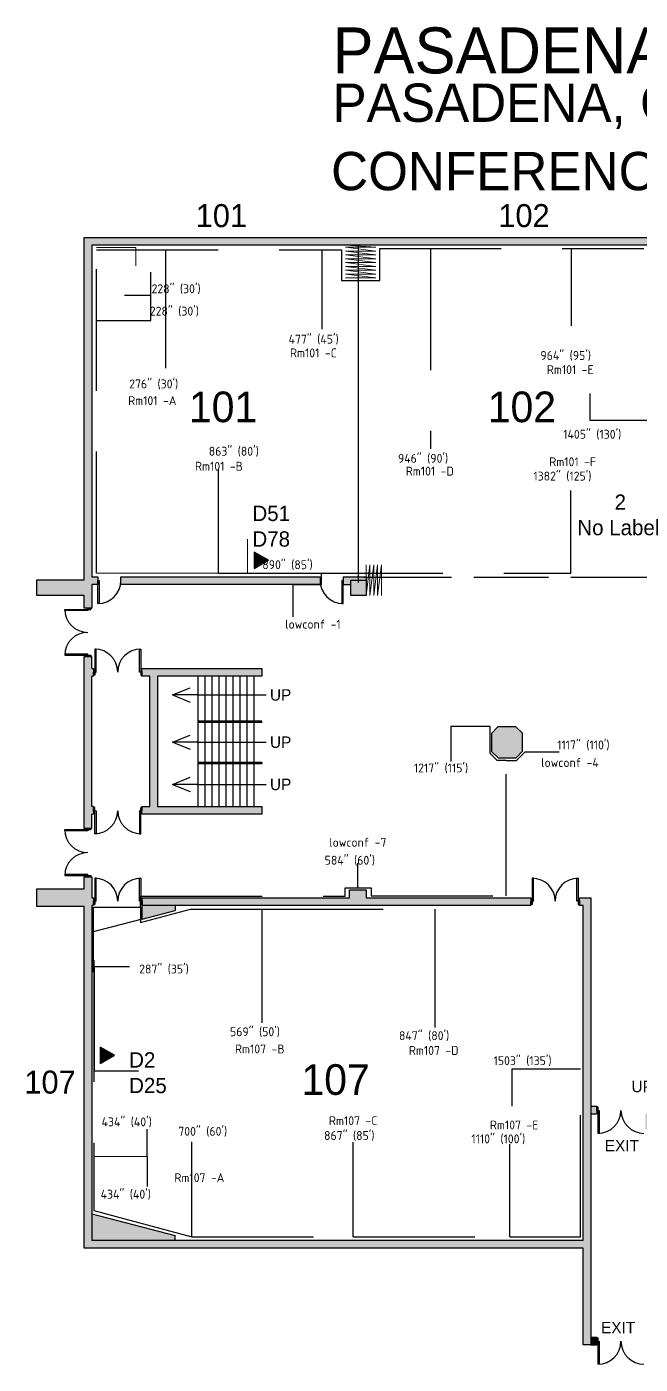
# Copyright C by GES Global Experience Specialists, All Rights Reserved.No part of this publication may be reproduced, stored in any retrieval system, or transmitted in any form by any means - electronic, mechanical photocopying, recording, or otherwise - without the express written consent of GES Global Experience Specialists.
# Model space of a CAD drawing. Header units: inches. Extents: x 3281 to 5643, y 3049 to 5144.
# Drawn here: x 3281 to 4242, y 3049 to 5144 of the extents above; entities that cross this region are included whole.
import ezdxf
from ezdxf.enums import TextEntityAlignment as Align

# ---------------------------------------------------------------- set-up
doc = ezdxf.new("R2010")
doc.units = ezdxf.units.IN
doc.header["$LTSCALE"] = 100
doc.header["$MEASUREMENT"] = 0
doc.linetypes.add('DASHED', pattern=[19.049999999999997, 12.7, -6.35])
doc.linetypes.add('DASHEDTINY', pattern=[2.8575, 1.905, -0.9525])
doc.layers.add('AP_Name', color=176, linetype='CONTINUOUS', lineweight=18, true_color=0x000080)
doc.layers.add('WIRE RUN', color=200, linetype='DASHEDTINY', lineweight=25, true_color=0xaa00ff)
for name, color, linetype, lineweight in [('bldg_airwall', 53, 'DASHED', 25), ('bldg_airwall_storage', 53, 'CONTINUOUS', 18), ('bldg_doors', 7, 'CONTINUOUS', 25), ('bldg_text', 94, 'CONTINUOUS', 25), ('bldg_title', 94, 'CONTINUOUS', 25), ('bldg_wallint', 7, 'CONTINUOUS', 25), ('bldg_wallintsol', 7, 'CONTINUOUS', 25), ('data_jack', 120, 'CONTINUOUS', 25), ('LENGTH', 4, 'CONTINUOUS', 18)]:
    doc.layers.add(name, color=color, linetype=linetype, lineweight=lineweight)
doc.layers.add('bldg_stairs', color=9, linetype='CONTINUOUS')
doc.styles.add('bldgtx18', font='bldgtx18')
doc.styles.add('bldgtx36', font='bldgtx36')
doc.styles.add('bldgtx48', font='bldgtx48')
doc.styles.add('iso3098', font='iso3098')
doc.styles.add('showtx60', font='showtx60')

msp = doc.modelspace()

# ---------------------------------------------------------------- hatches: boundary and pattern name
at = {"layer": 'bldg_wallintsol'}
for points in [[(5540.286426784962, 4801.880683758698), (5540.286426784962, 4157.271303758394), (5540.385536634612, 4138.380679758698), (5540.286426784962, 4138.380679758698), (5540.286426784962, 4126.380679758699), (5540.385536634613, 4126.380679758699), (5540.286426784962, 3922.474439758698), (5540.286426784962, 3779.974439758698), (5521.583298784961, 3779.974439758698), (5521.583298784963, 3767.974439758699), (5540.286426784962, 3767.974439758699), (5540.286426784962, 3261.599435758699), (5521.364550784962, 3261.599435758699), (5521.364550784964, 3249.599435758698), (5558.442666784962, 3249.599435758699), (5558.442666784962, 3773.974439758698), (5558.442666784963, 4813.880683758699), (3370.911426784963, 4813.880683758699), (3370.911426784963, 4353.099443758699), (3370.911426784962, 4277.380687758698), (3296.808783709914, 4277.380687758698), (3296.808783709914, 4252.880683758698), (3370.911426784964, 4252.880683758699), (3370.911426784963, 4233.271303758698), (3382.911426784963, 4233.271303758698), (3382.911426784963, 4270.380679758699), (3392.286426784963, 4270.380679758698), (3392.286426784963, 4276.347925286186), (3392.286426784963, 4282.380679758698), (3382.911426784963, 4282.380679758698), (3382.911426784963, 4347.099443758699), (3382.911426784963, 4801.8806837587)], [(3740.286426784963, 4282.380679758698), (3428.286426784963, 4282.380679758698), (3428.286426784963, 4270.380679758698), (3740.286426784963, 4270.380679758698)], [(4057.130182784962, 4037.349435758697), (4047.036430784961, 4047.232251758697), (4018.661430784962, 4047.068187758697), (4008.786426784962, 4036.974435758697), (4008.942678784962, 4008.599435758698), (4019.044242784962, 3998.7244437587), (4047.411430784964, 3998.880683758699), (4057.294246784962, 4008.9822477587)], [(3382.911426784963, 3812.193191758698), (3370.911426784964, 3812.193191758698), (3370.911426784964, 3793.599443758699), (3296.808783709914, 3793.599443758699), (3296.808783709914, 3765.724439758699), (3370.911426784962, 3765.724439758698), (3370.911426784964, 3230.474435758699), (4152.411426784961, 3230.474435758696), (4152.411426784962, 3079.435379758698), (4164.411426784963, 3079.435379758698), (4164.411426784963, 3253.599443758699), (4164.411426784963, 3779.474435758699), (4146.411426784964, 3779.474435758699), (4146.411426784963, 3767.474435758699), (4152.411426784962, 3767.474435758699), (4152.411426784962, 3242.474435758698), (3382.911426784963, 3242.474435758699), (3382.911426784963, 3767.474435758699), (3385.411426784964, 3767.474435758699), (3385.411426784964, 3779.474435758699), (3382.911426784963, 3779.474435758697)], [(4070.411426784963, 3779.474435758699), (3812.286426784963, 3779.474435758699), (3812.286426784963, 3791.974439758698), (3786.411426784962, 3791.974439758698), (3786.411426784962, 3779.474435758699), (3461.411426784963, 3779.474435758699), (3461.411426784963, 3767.474435758699), (4070.411426784963, 3767.474435758698)], [(3513.411426784963, 3767.4744357587), (3461.411426784963, 3767.474435758698), (3461.411426784962, 3745.926543038392), (3513.411426784962, 3759.474435758699)], [(3382.911426784963, 3284.474435758701), (3382.911426784963, 3242.474435758699), (3513.411426784962, 3242.474435758699), (3513.411426784962, 3250.474435758699)], [(4173.536426784962, 3091.435379758696), (4164.411426784963, 3091.435379758697), (4164.411426784963, 3079.435379758696), (4173.536426784962, 3079.435379758696)]]:
    msp.add_hatch(color=256, dxfattribs=at).paths.add_polyline_path(points, flags=0)
h = msp.add_hatch(color=256, dxfattribs=at)
h.paths.add_polyline_path([(3812.286426784962, 4282.380679758699), (3776.286426784963, 4282.380679758698), (3776.286426784962, 4270.380679758698), (3788.286426784963, 4270.380679758698), (3788.286426784963, 4276.880683758697), (3812.286426784963, 4276.880683758697)], flags=0)
h.paths.add_polyline_path([(3812.286426784964, 4276.880683758697), (3788.286426784964, 4276.880683758697), (3788.286426784963, 4252.880683758698), (3812.286426784963, 4252.880683758698)], flags=0)
h = msp.add_hatch(color=256, dxfattribs=at)
h.paths.add_polyline_path([(3385.312316935312, 3922.474439758697), (3382.911426784963, 3922.474439758697), (3382.812316935313, 4126.380679758699), (3385.312316935314, 4126.380679758699), (3385.312316935313, 4138.380679758698), (3382.812316935312, 4138.380679758698), (3382.911426784964, 4157.271303758698), (3370.911426784964, 4157.271303758698), (3370.911426784962, 3888.193191758698), (3382.911426784963, 3888.193191758698), (3382.911426784963, 3910.474439758697), (3385.312316935312, 3910.474439758696)], flags=0)
h.paths.add_polyline_path([(3485.442678784962, 4126.380679758699), (3649.036434784963, 4126.380679758699), (3649.036434784963, 4138.380679758698), (3461.312316935313, 4138.380679758698), (3461.312316935313, 4126.380679758699), (3473.442678784961, 4126.380679758699), (3473.442678784961, 3922.474439758698), (3461.312316935311, 3922.474439758698), (3461.312316935311, 3910.474439758699), (3512.286426784963, 3910.474439758699), (3649.036434784963, 3910.474439758698), (3649.036434784963, 3922.474439758698), (3485.442678784962, 3922.474439758698)], flags=0)
h = msp.add_hatch(color=256, dxfattribs=at)
h.paths.add_polyline_path([(4261.536426784962, 3441.099443758699), (4249.536426784962, 3441.099443758699), (4249.536426784962, 3417.099443758699), (4261.536426784962, 3417.099443758699)], flags=0)
h.paths.add_polyline_path([(4173.536426784962, 3453.099443758698), (4164.411426784963, 3453.099443758697), (4164.411426784963, 3441.099443758698), (4173.536426784962, 3441.099443758698)], flags=0)
at = {"layer": 'data_jack'}
for points in [[(3636.982345135169, 4321.009771436098), (3636.982345135169, 4295.156723958815), (3659.37174101574, 4308.083247697456)], [(3395.735488318942, 3545.734348490397), (3395.735488318942, 3519.881301013116), (3418.124884199513, 3532.807824751757)]]:
    msp.add_hatch(color=256, dxfattribs=at).paths.add_polyline_path(points, flags=0)

# ---------------------------------------------------------------- linework, layer by layer
at = {"layer": 'bldg_airwall'}
for p, q in [((3800.442678784963, 4273.521307758698), (3800.442678784963, 4802.146303758699)), ((3946.161426784963, 4281.193183758698), (3808.911426784963, 4281.193183758698)), ((4098.161430784963, 4281.193183758698), (3981.161430784963, 4281.193183758698)), ((4322.161434784963, 4281.193183758698), (4133.161434784963, 4281.193183758698))]:
    msp.add_line(p, q, dxfattribs=at)
at = {"layer": 'bldg_airwall_storage'}
for p, q in [((3780.036426784963, 4801.8806837587), (3827.661426784963, 4801.8806837587)), ((3827.661426784963, 4798.505683758699), (3780.036426784963, 4801.505683758699)), ((3827.661426784963, 4792.505683758699), (3780.036426784963, 4798.505683758699)), ((3780.036426784963, 4798.505683758699), (3827.661426784963, 4798.505683758699)), ((3827.661426784963, 4786.505683758699), (3780.036426784963, 4792.505683758699)), ((3780.036426784963, 4792.505683758699), (3827.661426784963, 4792.505683758699)), ((3827.661426784963, 4780.505683758699), (3780.036426784963, 4786.505683758699)), ((3780.036426784963, 4786.505683758699), (3827.661426784963, 4786.505683758699)), ((3827.661426784963, 4774.505683758699), (3780.036426784963, 4780.505683758699)), ((3780.036426784963, 4780.505683758699), (3827.661426784963, 4780.505683758699)), ((3827.661426784963, 4768.505683758699), (3780.036426784963, 4774.505683758699)), ((3780.036426784963, 4774.505683758699), (3827.661426784963, 4774.505683758699)), ((3827.661426784963, 4762.505683758699), (3780.036426784963, 4768.505683758699)), ((3780.036426784963, 4768.505683758699), (3827.661426784963, 4768.505683758699)), ((3827.661426784963, 4756.505683758699), (3780.036426784963, 4762.505683758699)), ((3780.036426784963, 4762.505683758699), (3827.661426784963, 4762.505683758699)), ((3827.661426784963, 4750.505683758698), (3780.036426784963, 4756.505683758699)), ((3780.036426784963, 4756.505683758699), (3827.661426784963, 4756.505683758699)), ((3780.036426784963, 4750.505683758698), (3827.661426784963, 4750.505683758698)), ((3812.286426784963, 4300.880683758697), (3812.286426784963, 4252.880683758698)), ((3818.286426784963, 4300.880683758697), (3812.286426784963, 4252.880683758698)), ((3818.286426784963, 4300.880683758697), (3818.286426784963, 4252.880683758698)), ((3824.286426784963, 4300.880683758697), (3818.286426784963, 4252.880683758698)), ((3824.286426784963, 4300.880683758697), (3824.286426784963, 4252.880683758698)), ((3830.286426784963, 4300.880683758697), (3824.286426784963, 4252.880683758698)), ((3830.286426784963, 4252.880683758698), (3830.286426784963, 4300.880683758697)), ((3836.286426784963, 4300.880683758697), (3830.286426784963, 4252.880683758698)), ((3836.286426784963, 4252.880683758698), (3836.286426784963, 4300.880683758697))]:
    msp.add_line(p, q, dxfattribs=at)
at = {"layer": 'bldg_doors'}
for p, q in [((3392.286426784963, 4276.347925286186), (3394.286426784963, 4276.347925286186)), ((3392.286426784963, 4240.347925286186), (3392.286426784963, 4276.347925286186)), ((3394.286426784963, 4276.347925286186), (3394.286426784963, 4240.347925286186)), ((3776.286426784963, 4276.347925286187), (3774.286426784965, 4276.347925286187)), ((3774.286426784965, 4276.347925286187), (3774.286426784965, 4240.347925286187)), ((3776.286426784964, 4240.347925286187), (3776.286426784963, 4276.347925286187)), ((3381.300437581672, 4233.271303758698), (3376.300437581671, 4233.2713037587)), ((3376.300437581671, 4233.2713037587), (3376.300437581672, 4231.271303758698)), ((3381.300437581672, 4231.271303758698), (3381.300437581672, 4233.271303758698)), ((3394.286426784963, 4240.347925286186), (3392.286426784963, 4240.347925286186)), ((3774.286426784965, 4240.347925286187), (3776.286426784964, 4240.347925286187)), ((3340.300437581671, 4229.271303758698), (3340.300437581672, 4231.271303758698)), ((3340.300437581672, 4231.271303758698), (3376.300437581672, 4231.271303758698)), ((3376.300437581672, 4229.271303758698), (3340.300437581671, 4229.271303758698)), ((3376.300437581672, 4231.271303758698), (3381.300437581672, 4231.271303758698)), ((3376.300437581672, 4231.271303758698), (3376.300437581672, 4229.271303758698)), ((3376.300437581673, 4161.271303758697), (3340.300437581673, 4161.271303758697)), ((3340.300437581673, 4161.271303758697), (3340.300437581673, 4159.271303758697)), ((3340.300437581673, 4159.271303758697), (3376.300437581673, 4159.271303758699)), ((3376.300437581673, 4159.271303758699), (3376.300437581673, 4161.271303758697)), ((3376.300437581673, 4157.271303758697), (3376.300437581673, 4159.271303758699)), ((3376.300437581673, 4159.271303758699), (3381.300437581673, 4159.271303758697)), ((3381.300437581673, 4157.271303758698), (3376.300437581673, 4157.271303758697)), ((3381.300437581673, 4159.271303758697), (3381.300437581673, 4157.271303758698)), ((3389.312316935312, 4168.991668961989), (3387.312316935312, 4168.991668961989)), ((3387.312316935312, 4168.991668961989), (3387.312316935314, 4132.991668961988)), ((3389.312316935312, 4132.991668961988), (3389.312316935312, 4168.991668961989)), ((3457.312316935313, 4132.991668961989), (3457.312316935313, 4168.99166896199)), ((3457.312316935313, 4168.99166896199), (3459.312316935313, 4168.991668961989)), ((3459.312316935313, 4168.991668961989), (3459.312316935313, 4132.991668961989)), ((3385.312316935312, 4127.991668961988), (3385.312316935312, 4132.991668961988)), ((3385.312316935312, 4132.991668961988), (3387.312316935314, 4132.991668961988)), ((3387.312316935312, 4127.991668961988), (3385.312316935312, 4127.991668961988)), ((3387.312316935314, 4132.991668961988), (3387.312316935312, 4127.991668961988)), ((3387.312316935314, 4132.991668961988), (3389.312316935312, 4132.991668961988)), ((3459.312316935313, 4132.991668961989), (3457.312316935313, 4132.991668961989)), ((3461.312316935315, 4132.991668961991), (3459.312316935313, 4132.991668961989)), ((3459.312316935313, 4132.991668961989), (3459.312316935313, 4127.991668961989)), ((3459.312316935313, 4127.991668961989), (3461.312316935313, 4127.991668961989)), ((3461.312316935313, 4127.991668961989), (3461.312316935315, 4132.991668961991)), ((3387.312316935312, 3920.863450555407), (3385.312316935312, 3920.863450555407)), ((3385.312316935312, 3920.863450555407), (3385.312316935311, 3915.863450555406)), ((3387.312316935312, 3915.863450555406), (3387.312316935312, 3920.863450555407)), ((3459.312316935313, 3920.863450555407), (3461.312316935313, 3920.863450555407)), ((3459.312316935311, 3915.863450555408), (3459.312316935313, 3920.863450555407)), ((3461.312316935313, 3920.863450555407), (3461.312316935313, 3915.863450555408)), ((3385.312316935311, 3915.863450555406), (3387.312316935312, 3915.863450555406)), ((3387.312316935312, 3915.863450555406), (3389.312316935312, 3915.863450555406)), ((3387.312316935312, 3879.863450555406), (3387.312316935312, 3915.863450555406)), ((3389.312316935312, 3915.863450555406), (3389.312316935312, 3879.863450555406)), ((3459.312316935311, 3915.863450555408), (3457.312316935313, 3915.863450555408)), ((3457.312316935313, 3915.863450555408), (3457.312316935313, 3879.863450555408)), ((3461.312316935313, 3915.863450555408), (3459.312316935311, 3915.863450555408)), ((3459.312316935313, 3879.863450555408), (3459.312316935311, 3915.863450555408)), ((3340.300437581671, 3884.193191758697), (3340.300437581672, 3886.193191758698)), ((3340.300437581672, 3886.193191758698), (3376.300437581672, 3886.193191758698)), ((3376.300437581672, 3884.193191758697), (3340.300437581671, 3884.193191758697)), ((3381.300437581672, 3888.193191758698), (3376.300437581671, 3888.1931917587)), ((3376.300437581671, 3888.1931917587), (3376.300437581672, 3886.193191758698)), ((3376.300437581672, 3886.193191758698), (3381.300437581672, 3886.193191758698)), ((3376.300437581672, 3886.193191758698), (3376.300437581672, 3884.193191758697)), ((3381.300437581672, 3886.193191758698), (3381.300437581672, 3888.193191758698)), ((3389.312316935312, 3879.863450555406), (3387.312316935312, 3879.863450555406)), ((3457.312316935313, 3879.863450555408), (3459.312316935313, 3879.863450555408)), ((3376.300437581673, 3816.193191758697), (3340.300437581673, 3816.193191758697)), ((3340.300437581673, 3816.193191758697), (3340.300437581673, 3814.193191758697)), ((3340.300437581673, 3814.193191758697), (3376.300437581673, 3814.193191758699)), ((3376.300437581673, 3814.193191758699), (3376.300437581673, 3816.193191758697)), ((3376.300437581673, 3812.193191758697), (3376.300437581673, 3814.193191758699)), ((3376.300437581673, 3814.193191758699), (3381.300437581673, 3814.193191758697)), ((3381.300437581673, 3814.193191758697), (3381.300437581673, 3812.193191758698)), ((3381.300437581673, 3812.193191758698), (3376.300437581673, 3812.193191758697)), ((3389.411426784962, 3810.085424961989), (3387.411426784962, 3810.085424961989)), ((3387.411426784962, 3810.085424961989), (3387.411426784964, 3774.085424961989)), ((3389.411426784962, 3774.085424961989), (3389.411426784962, 3810.085424961989)), ((3457.411426784963, 3774.08542496199), (3457.411426784963, 3810.085424961991)), ((3457.411426784963, 3810.085424961991), (3459.411426784963, 3810.08542496199)), ((3459.411426784963, 3810.08542496199), (3459.411426784963, 3774.08542496199)), ((4074.411426784962, 3810.085424961989), (4072.411426784962, 3810.085424961989)), ((4072.411426784962, 3810.085424961989), (4072.411426784964, 3774.085424961989)), ((4074.411426784962, 3774.085424961989), (4074.411426784962, 3810.085424961989)), ((4142.411426784962, 3774.08542496199), (4142.411426784962, 3810.085424961991)), ((4142.411426784962, 3810.085424961991), (4144.411426784962, 3810.08542496199)), ((4144.411426784962, 3810.08542496199), (4144.411426784962, 3774.08542496199)), ((3385.411426784962, 3769.085424961989), (3385.411426784962, 3774.085424961989)), ((3385.411426784962, 3774.085424961989), (3387.411426784964, 3774.085424961989)), ((3387.411426784964, 3774.085424961989), (3387.411426784962, 3769.085424961989)), ((3387.411426784964, 3774.085424961989), (3389.411426784962, 3774.085424961989)), ((3459.411426784963, 3774.08542496199), (3457.411426784963, 3774.08542496199)), ((3461.411426784965, 3774.085424961991), (3459.411426784963, 3774.08542496199)), ((3459.411426784963, 3774.08542496199), (3459.411426784963, 3769.08542496199)), ((3461.411426784963, 3769.08542496199), (3461.411426784965, 3774.085424961991)), ((4070.411426784962, 3769.085424961989), (4070.411426784962, 3774.085424961989)), ((4070.411426784962, 3774.085424961989), (4072.411426784964, 3774.085424961989)), ((4072.411426784964, 3774.085424961989), (4072.411426784962, 3769.085424961989)), ((4072.411426784964, 3774.085424961989), (4074.411426784962, 3774.085424961989)), ((4144.411426784962, 3774.08542496199), (4142.411426784962, 3774.08542496199)), ((4146.411426784964, 3774.085424961991), (4144.411426784962, 3774.08542496199)), ((4144.411426784962, 3774.08542496199), (4144.411426784962, 3769.08542496199)), ((4146.411426784963, 3769.08542496199), (4146.411426784964, 3774.085424961991)), ((3387.411426784962, 3769.085424961989), (3385.411426784962, 3769.085424961989)), ((3459.411426784963, 3769.08542496199), (3461.411426784963, 3769.08542496199)), ((4072.411426784962, 3769.085424961989), (4070.411426784962, 3769.085424961989)), ((4144.411426784962, 3769.08542496199), (4146.411426784963, 3769.08542496199)), ((4175.536426784962, 3451.488454555407), (4173.536426784962, 3451.488454555407)), ((4173.536426784962, 3451.488454555407), (4173.536426784959, 3446.488454555406)), ((4173.536426784959, 3446.488454555406), (4175.536426784962, 3446.488454555407)), ((4175.536426784962, 3446.488454555407), (4175.536426784962, 3451.488454555407)), ((4175.536426784962, 3446.488454555407), (4177.536426784961, 3446.488454555407)), ((4175.536426784962, 3410.488454555407), (4175.536426784962, 3446.488454555407)), ((4177.536426784961, 3446.488454555407), (4177.536426784961, 3410.488454555406)), ((4177.536426784961, 3410.488454555406), (4175.536426784962, 3410.488454555407)), ((4175.536426784962, 3089.824390555405), (4173.536426784962, 3089.824390555405)), ((4173.536426784962, 3089.824390555405), (4173.536426784959, 3084.824390555404)), ((4173.536426784959, 3084.824390555404), (4175.536426784962, 3084.824390555405)), ((4175.536426784962, 3084.824390555405), (4175.536426784962, 3089.824390555405)), ((4175.536426784962, 3084.824390555405), (4177.536426784961, 3084.824390555405)), ((4175.536426784962, 3048.824390555405), (4175.536426784962, 3084.824390555405)), ((4177.536426784961, 3084.824390555405), (4177.536426784961, 3048.824390555405))]:
    msp.add_line(p, q, dxfattribs=at)
for centre, start, end in [((3392.286426784963, 4276.347925286186), 270, 0), ((3776.286426784963, 4276.347925286187), 180, -90), ((3376.300437581672, 4231.271303758698), 180, 270), ((3376.300437581673, 4159.271303758699), 90, 180), ((3387.312316935314, 4132.991668961988), 0, 90), ((3459.312316935313, 4132.991668961989), 90, 180), ((3387.312316935312, 3915.863450555406), 270, 0), ((3459.312316935311, 3915.863450555408), 180, -90), ((3376.300437581672, 3886.193191758698), 180, 270), ((3376.300437581673, 3814.193191758699), 90, 180), ((3387.411426784964, 3774.085424961989), 0, 90), ((3459.411426784963, 3774.08542496199), 90, 180), ((4072.411426784964, 3774.085424961989), 0, 90), ((4144.411426784962, 3774.08542496199), 90, 180), ((4175.536426784962, 3446.488454555407), 270, 0), ((4247.53642678496, 3446.488454555407), 180, -90), ((4175.536426784962, 3084.824390555405), 270, 0), ((4247.53642678496, 3084.824390555406), 180, -90)]:
    msp.add_arc(centre, 36.00000000000001, start, end, dxfattribs=at)
at = {"layer": 'bldg_stairs'}
for p, q in [((3509.040101237504, 4097.216251001826), (3536.751041237503, 4108.302187001825)), ((3548.536434784963, 4126.380679758699), (3548.536434784963, 3922.474439758698)), ((3559.536426784962, 4126.380679758699), (3559.536426784962, 4056.165063156395)), ((3570.536430784964, 4126.380679758699), (3570.536430784963, 4056.165063156395)), ((3581.536434784963, 4126.380679758699), (3581.536434784963, 4056.165063156395)), ((3592.536426784963, 4126.380679758699), (3592.536426784963, 4056.165063156395)), ((3603.536430784963, 4126.380679758699), (3603.536430784963, 4056.165063156395)), ((3614.536434784963, 4126.380679758699), (3614.536434784963, 4056.165063156395)), ((3625.536426784963, 4126.380679758699), (3625.536426784963, 4056.165063156395)), ((3636.536430784963, 4126.380679758699), (3636.536430784964, 4056.165063156395)), ((3547.829165237504, 4097.216251001826), (3509.040101237504, 4097.216251001826)), ((3509.040101237504, 4097.216251001826), (3536.751041237503, 4086.130315001827)), ((3547.829165237504, 4097.216251001826), (3655.829165237503, 4097.216251001826)), ((3559.536426784962, 4054.013366104944), (3559.536426784962, 3991.560505412454)), ((3570.536430784963, 4054.013366104944), (3570.536430784964, 3991.560505412454)), ((3581.536434784963, 4054.013366104944), (3581.536434784963, 3991.560505412454)), ((3592.536426784963, 4054.013366104944), (3592.536426784963, 3991.560505412454)), ((3603.536430784963, 4054.013366104944), (3603.536430784963, 3991.560505412454)), ((3614.536434784963, 4054.013366104944), (3614.536434784963, 3991.560505412454)), ((3625.536426784963, 4054.013366104944), (3625.536426784963, 3991.560505412454)), ((3636.536430784964, 4054.013366104944), (3636.536430784963, 3991.560505412454)), ((3509.040101237504, 4023.25630680347), (3536.751041237503, 4034.342242803471)), ((3547.829165237504, 4023.25630680347), (3509.040101237504, 4023.25630680347)), ((3509.040101237504, 4023.25630680347), (3536.751041237503, 4012.17037080347)), ((3547.829165237504, 4023.25630680347), (3655.829165237503, 4023.25630680347)), ((3559.536426784962, 3989.408808361003), (3559.536426784962, 3922.474439758698)), ((3570.536430784964, 3989.408808361003), (3570.536430784964, 3922.474439758698)), ((3581.536434784963, 3989.408808361003), (3581.536434784963, 3922.474439758698)), ((3592.536426784963, 3989.408808361003), (3592.536426784963, 3922.474439758698)), ((3603.536430784963, 3989.408808361003), (3603.536430784963, 3922.474439758698)), ((3614.536434784963, 3989.408808361003), (3614.536434784963, 3922.474439758698)), ((3625.536426784963, 3989.408808361003), (3625.536426784963, 3922.474439758698)), ((3636.536430784963, 3989.408808361003), (3636.536430784963, 3922.474439758698)), ((3509.040101237504, 3957.119046213041), (3536.751041237503, 3968.204982213041)), ((3547.829165237504, 3957.119046213041), (3509.040101237504, 3957.119046213041)), ((3509.040101237504, 3957.119046213041), (3536.751041237503, 3946.033110213042)), ((3547.829165237504, 3957.119046213041), (3655.829165237503, 3957.119046213041))]:
    msp.add_line(p, q, dxfattribs=at)
at = {"layer": 'bldg_wallint', "linetype": 'CONTINUOUS'}
for p, q in [((3370.911426784963, 4813.880683758699), (5558.442666784962, 4813.880683758698)), ((3370.911426784963, 4353.099443758699), (3370.911426784963, 4813.880683758699)), ((5540.286426784962, 4801.880683758698), (3382.911426784963, 4801.8806837587)), ((3382.911426784963, 4801.8806837587), (3382.911426784963, 4347.099443758699)), ((3370.911426784963, 4277.380687758698), (3370.911426784963, 4353.099443758699)), ((3382.911426784963, 4347.099443758699), (3382.911426784963, 4282.380679758698)), ((3296.808783709914, 4252.880683758698), (3296.808783709914, 4277.380687758698)), ((3296.808783709914, 4277.380687758698), (3370.911426784963, 4277.380687758698)), ((3382.911426784963, 4282.380679758698), (3392.286426784963, 4282.380679758698)), ((3392.286426784963, 4282.380679758698), (3392.286426784963, 4270.380679758698)), ((3428.286426784963, 4282.380679758698), (3740.286426784963, 4282.380679758698)), ((3428.286426784963, 4270.380679758698), (3428.286426784963, 4282.380679758698)), ((3740.286426784963, 4282.380679758698), (3740.286426784963, 4270.380679758698)), ((3776.286426784963, 4282.380679758698), (3776.286426784963, 4270.380679758698)), ((3788.286426784963, 4276.880683758697), (3812.286426784963, 4276.880683758697)), ((3788.286426784963, 4252.880683758698), (3788.286426784963, 4276.880683758697)), ((3812.286426784963, 4276.880683758697), (3812.286426784963, 4252.880683758698)), ((3370.911426784963, 4252.880683758698), (3296.808783709914, 4252.880683758698)), ((3370.911426784963, 4233.271303758698), (3370.911426784963, 4252.880683758698)), ((3392.286426784963, 4270.380679758698), (3382.911426784963, 4270.380679758698)), ((3382.911426784963, 4270.380679758698), (3382.911426784963, 4233.271303758698)), ((3740.286426784963, 4270.380679758698), (3428.286426784963, 4270.380679758698)), ((3812.286426784963, 4252.880683758698), (3788.286426784963, 4252.880683758698)), ((3382.911426784963, 4233.271303758698), (3370.911426784963, 4233.271303758698)), ((3382.911426784963, 4233.271303758698), (3370.911426784962, 4233.271303758697)), ((3382.911426784963, 4233.271303758698), (3370.911426784963, 4233.271303758698)), ((3370.911426784964, 4157.271303758699), (3382.911426784964, 4157.271303758698)), ((3370.911426784963, 4157.271303758698), (3382.911426784963, 4157.271303758698)), ((3370.911426784964, 4157.271303758698), (3382.911426784964, 4157.271303758698)), ((3382.812316935313, 4138.380679758698), (3385.312316935313, 4138.380679758698)), ((3385.312316935313, 4138.380679758698), (3385.312316935313, 4126.380679758699)), ((3385.312316935313, 4138.380679758697), (3385.312316935313, 4126.380679758698)), ((3461.312316935313, 4126.380679758699), (3461.312316935313, 4138.380679758698)), ((3461.312316935313, 4126.380679758699), (3461.312316935313, 4138.380679758698)), ((3461.312316935313, 4138.380679758698), (3649.036434784963, 4138.380679758698)), ((3461.312316935313, 4126.380679758699), (3461.312316935313, 4138.380679758698)), ((3649.036434784963, 4138.380679758698), (3649.036434784963, 4126.380679758699)), ((3385.312316935313, 4126.380679758699), (3382.812316935313, 4126.380679758699)), ((3473.442678784962, 4126.380679758699), (3461.312316935313, 4126.380679758699)), ((3473.442678784962, 3922.474439758698), (3473.442678784962, 4126.380679758699)), ((3649.036434784963, 4126.380679758699), (3485.442678784962, 4126.380679758699)), ((3485.442678784962, 4126.380679758699), (3485.442678784962, 3922.474439758698)), ((3649.036434784963, 4056.165063156395), (3548.536434784963, 4056.165063156395)), ((3649.036434784963, 4054.013366104944), (3548.536434784963, 4054.013366104944)), ((4018.661430784963, 4047.068187758698), (4008.786426784962, 4036.974435758699)), ((4047.036430784963, 4047.232251758698), (4018.661430784963, 4047.068187758698)), ((4057.130182784963, 4037.349435758698), (4047.036430784963, 4047.232251758698)), ((4008.786426784962, 4036.974435758699), (4008.942678784962, 4008.599435758699)), ((4057.294246784962, 4008.982247758698), (4057.130182784963, 4037.349435758698)), ((4008.942678784962, 4008.599435758699), (4019.044242784962, 3998.724443758699)), ((4047.411430784963, 3998.880683758699), (4057.294246784962, 4008.982247758698)), ((3649.036434784963, 3991.560505412453), (3548.536434784963, 3991.560505412453)), ((3649.036434784963, 3989.408808361002), (3548.536434784963, 3989.408808361003)), ((4019.044242784962, 3998.724443758699), (4047.411430784963, 3998.880683758699)), ((3385.312316935312, 3922.474439758698), (3385.312316935312, 3910.474439758697)), ((3385.312316935312, 3922.474439758698), (3385.312316935312, 3910.474439758698)), ((3461.312316935311, 3910.474439758698), (3461.312316935311, 3922.474439758698)), ((3461.312316935311, 3910.474439758699), (3461.312316935311, 3922.474439758698)), ((3461.312316935311, 3922.474439758698), (3473.442678784962, 3922.474439758698)), ((3461.312316935311, 3910.474439758699), (3461.312316935311, 3922.474439758698)), ((3485.442678784962, 3922.474439758698), (3649.036434784963, 3922.474439758698)), ((3649.036434784963, 3922.474439758698), (3649.036434784963, 3910.474439758699)), ((3512.286426784963, 3910.474439758699), (3461.312316935311, 3910.474439758699)), ((3649.036434784963, 3910.474439758699), (3512.286426784963, 3910.474439758699)), ((3382.911426784963, 3888.193191758698), (3370.911426784962, 3888.193191758698)), ((3382.911426784963, 3888.193191758698), (3370.911426784963, 3888.193191758698)), ((3296.808783709914, 3765.724439758699), (3296.808783709914, 3793.599443758699)), ((3296.808783709914, 3793.599443758699), (3370.911426784963, 3793.599443758699)), ((3370.911426784963, 3793.599443758699), (3370.911426784964, 3812.193191758699)), ((3370.911426784964, 3812.193191758699), (3382.911426784964, 3812.193191758698)), ((3370.911426784963, 3812.193191758698), (3382.911426784963, 3812.193191758698)), ((3370.911426784964, 3812.193191758698), (3382.911426784964, 3812.193191758698)), ((3382.911426784964, 3812.193191758698), (3382.911426784963, 3779.474435758699)), ((3382.911426784963, 3779.474435758699), (3385.411426784964, 3779.474435758699)), ((3385.411426784964, 3779.474435758699), (3385.411426784964, 3767.474435758699)), ((3385.411426784964, 3779.474435758698), (3385.411426784964, 3767.474435758698)), ((3461.411426784963, 3767.474435758699), (3461.411426784962, 3779.474435758699)), ((3461.411426784962, 3779.474435758699), (3786.411426784963, 3779.474435758699)), ((3461.411426784963, 3767.474435758699), (3461.411426784963, 3779.474435758699)), ((3786.411426784963, 3791.974439758698), (3812.286426784963, 3791.974439758698)), ((3786.411426784963, 3779.474435758699), (3786.411426784963, 3791.974439758698)), ((3812.286426784963, 3791.974439758698), (3812.286426784963, 3779.474435758699)), ((3812.286426784963, 3779.474435758699), (4070.411426784963, 3779.474435758698)), ((4070.411426784963, 3779.474435758698), (4070.411426784963, 3767.474435758698)), ((4146.411426784963, 3779.474435758699), (4164.411426784963, 3779.474435758699)), ((4146.411426784963, 3767.474435758699), (4146.411426784963, 3779.474435758699)), ((4164.411426784963, 3779.474435758699), (4164.411426784963, 3253.599443758699)), ((3370.911426784963, 3765.724439758699), (3296.808783709914, 3765.724439758699)), ((3370.911426784964, 3230.474435758699), (3370.911426784963, 3765.724439758699)), ((3382.911426784963, 3767.474435758699), (3382.911426784963, 3242.4744357587)), ((3385.411426784964, 3767.474435758699), (3382.911426784963, 3767.474435758699)), ((4070.411426784963, 3767.474435758698), (3461.411426784963, 3767.474435758699)), ((3461.411426784962, 3745.926543038392), (3461.411426784963, 3767.474435758699)), ((4152.411426784962, 3767.474435758699), (4146.411426784963, 3767.474435758699)), ((4152.411426784962, 3242.474435758698), (4152.411426784962, 3767.474435758699)), ((4164.411426784963, 3453.099443758698), (4173.536426784962, 3453.099443758698)), ((4164.411426784963, 3441.099443758697), (4173.536426784962, 3441.099443758697)), ((4173.536426784962, 3453.099443758698), (4173.536426784962, 3441.099443758697)), ((4164.411426784963, 3253.599443758699), (4164.411426784963, 3079.435379758698)), ((4152.411426784962, 3230.474435758697), (3370.911426784964, 3230.474435758699)), ((4152.411426784962, 3242.474435758698), (3382.911426784963, 3242.4744357587)), ((4152.411426784962, 3079.435379758698), (4152.411426784962, 3230.474435758697)), ((4164.411426784963, 3091.435379758696), (4173.536426784962, 3091.435379758696)), ((4173.536426784962, 3091.435379758696), (4173.536426784962, 3079.435379758696)), ((4164.411426784963, 3079.435379758698), (4152.411426784962, 3079.435379758698)), ((4164.411426784963, 3079.435379758696), (4173.536426784962, 3079.435379758696))]:
    msp.add_line(p, q, dxfattribs=at)
at = {"layer": 'bldg_wallint'}
for p, q in [((3776.286426784963, 4282.380679758698), (3812.286426784963, 4282.380679758698)), ((3812.286426784963, 4282.380679758698), (3812.286426784963, 4276.880683758697)), ((3776.286426784963, 4270.380679758698), (3788.286426784964, 4270.380679758698)), ((3382.911426784963, 4233.271303758698), (3374.911434784962, 4233.271303758698)), ((3374.911426784963, 4233.271303758698), (3382.911426784963, 4233.271303758698)), ((3370.911426784963, 3888.193191758698), (3370.911426784963, 4157.271303758699)), ((3374.911434784962, 4157.271303758697), (3382.911426784964, 4157.271303758698)), ((3374.911426784963, 4157.271303758698), (3382.911426784963, 4157.271303758698)), ((3382.812316935313, 4138.380679758698), (3382.911426784964, 4157.271303758698)), ((3385.312316935313, 4134.380679758698), (3385.312316935313, 4126.380679758699)), ((3385.312316935312, 4134.380671758699), (3385.312316935313, 4126.380679758698)), ((3461.312316935313, 4134.380679758698), (3461.312316935313, 4126.380679758699)), ((3461.312316935313, 4126.380679758699), (3461.312316935313, 4134.380671758699)), ((3382.911426784963, 3922.474439758698), (3382.812316935313, 4126.380679758699)), ((3649.036434784963, 4054.013366104944), (3649.036434784964, 4056.165063156395)), ((3649.036434784963, 3991.560505412453), (3649.036434784964, 3989.408808361002)), ((3385.312316935312, 3922.474439758698), (3382.911426784963, 3922.474439758698)), ((3385.312316935312, 3922.474439758698), (3385.312316935312, 3914.474447758697)), ((3385.312316935312, 3914.474439758698), (3385.312316935312, 3922.474439758698)), ((3461.312316935313, 3914.474447758697), (3461.312316935311, 3922.474439758698)), ((3461.312316935311, 3914.474439758698), (3461.312316935311, 3922.474439758698)), ((3385.312316935312, 3910.474439758697), (3382.911426784963, 3910.474439758697)), ((3382.911426784963, 3888.193191758698), (3382.911426784963, 3910.474439758697)), ((3382.911426784963, 3888.193191758698), (3374.911434784962, 3888.193191758698)), ((3374.911426784963, 3888.193191758698), (3382.911426784963, 3888.193191758698)), ((3374.911434784962, 3812.193191758697), (3382.911426784964, 3812.193191758698)), ((3374.911426784963, 3812.193191758698), (3382.911426784963, 3812.193191758698)), ((3385.411426784964, 3775.474435758699), (3385.411426784964, 3767.474435758699)), ((3385.411426784962, 3775.4744277587), (3385.411426784964, 3767.474435758698)), ((3461.411426784963, 3775.474435758699), (3461.411426784963, 3767.474435758699)), ((3461.411426784963, 3767.474435758699), (3461.411426784963, 3775.4744277587)), ((4070.411426784963, 3775.474435758699), (4070.411426784963, 3767.474435758699)), ((4070.411426784962, 3775.4744277587), (4070.411426784963, 3767.474435758698)), ((4146.411426784963, 3775.474435758699), (4146.411426784963, 3767.474435758699)), ((4146.411426784963, 3767.474435758699), (4146.411426784963, 3775.4744277587)), ((3461.411426784962, 3745.926543038392), (3513.411426784962, 3759.474435758699)), ((3513.411426784962, 3767.474435758699), (3513.411426784962, 3759.474435758699)), ((3461.411426784962, 3745.926543038392), (3382.911426784963, 3725.474435758699)), ((4173.536426784962, 3453.099443758698), (4173.536426784962, 3441.099443758697)), ((4173.536426784962, 3453.099443758698), (4173.536426784962, 3445.099451758697)), ((4173.536426784962, 3445.099443758698), (4173.536426784962, 3453.099443758698)), ((3382.911426784963, 3284.474435758701), (3513.411426784962, 3250.474435758699)), ((3513.411426784962, 3242.4744357587), (3513.411426784962, 3250.474435758699)), ((4173.536426784962, 3091.435379758696), (4173.536426784962, 3079.435379758696)), ((4173.536426784962, 3091.435379758696), (4173.536426784962, 3083.435387758695)), ((4173.536426784962, 3083.435379758696), (4173.536426784962, 3091.435379758696))]:
    msp.add_line(p, q, dxfattribs=at)
at = {"layer": 'data_jack'}
for points in [[(3659.37174101574, 4308.083247697456), (3636.982345135169, 4321.009771436098), (3636.982345135169, 4295.156723958815)], [(3418.124884199513, 3532.807824751757), (3395.735488318942, 3545.734348490397), (3395.735488318942, 3519.881301013116)]]:
    msp.add_lwpolyline(points, close=True, dxfattribs=at)
at = {"layer": 'WIRE RUN'}
for p, q in [((3390.109873401487, 4287.848494378019), (3390.109873401487, 4797.949310324498)), ((3390.212756559491, 4794.62874249669), (3743.219210234947, 4794.62874249669)), ((3497.885283740766, 4794.62874249669), (3497.885283740766, 4608.903966749011)), ((3743.219210234947, 4794.62874249669), (3743.219210234947, 4670.018466437963)), ((3743.219210234947, 4794.62874249669), (3774.007674102819, 4794.62874249669)), ((3774.007674102819, 4794.62874249669), (3774.007674102819, 4746.169933896646)), ((3833.618683984822, 4746.169933896646), (3833.618683984822, 4796.465683103859)), ((3833.618683984822, 4796.465683103859), (4133.492060863185, 4796.465683103859)), ((3913.134041176042, 4796.465683103859), (3913.134041176042, 4482.883035397802)), ((4133.492060863185, 4796.465683103859), (4133.492060863185, 4675.211437977349)), ((3774.007674102819, 4746.169933896646), (3833.618683984822, 4746.169933896646)), ((3581.061459221549, 4287.85), (3581.061459221549, 4450.622531440933)), ((4133.205153129928, 4287.85), (4133.205153129928, 4417.4336077275)), ((3581.061459221549, 4287.85), (3626.38, 4287.85)), ((3626.38, 4287.85), (3742.104509369472, 4287.85)), ((3742.104509369472, 4287.85), (3741.766336495644, 4269.87209161565)), ((3742.104509369472, 4287.85), (4133.205153129928, 4287.85)), ((3741.766336495644, 4269.87209161565), (3697.318483677898, 4269.87209161565)), ((3697.318483677898, 4269.87209161565), (3697.318483677898, 4219.763081830341)), ((4047.891625657672, 3994.284561108956), (4061.654044419303, 4008.046979870587)), ((4061.654044419303, 4008.046979870587), (4114.574277855263, 4008.046979870587)), ((4031.94729896483, 3782.650554875241), (4031.94729896483, 3994.284561108956)), ((4031.94729896483, 3994.284561108956), (4047.891625657672, 3994.284561108956)), ((3799.629876205454, 3795.110720709481), (3799.629876205454, 3833.478995877581)), ((3779.754534364416, 3781.791583995329), (3779.754534364416, 3795.110720709481)), ((3779.754534364416, 3795.110720709481), (3799.629876205454, 3795.110720709481)), ((3799.629876205454, 3795.110720709481), (3820.181990575129, 3795.110720709481)), ((3820.181990575129, 3795.110720709481), (3820.181990575129, 3782.650554875241)), ((3459.201031885934, 3764.545286186015), (3459.201031885934, 3781.791583995329)), ((3459.201031885934, 3781.791583995329), (3779.754534364416, 3781.791583995329)), ((3820.181990575129, 3782.650554875241), (4031.94729896483, 3782.650554875241)), ((3385.20431128181, 3663.1342998173), (3385.20431128181, 3764.545286186015)), ((3385.20431128181, 3764.545286186015), (3459.201031885934, 3764.545286186015)), ((3459.201031885934, 3764.545286186015), (3459.201031885934, 3740.589738032165)), ((3459.201031885934, 3740.589738032165), (3537.042360519682, 3761.447259177343)), ((3537.042360519682, 3761.447259177343), (3648.779638111245, 3761.447259177343)), ((3648.779638111245, 3761.447259177343), (3648.779638111245, 3583.539427804253)), ((3648.779638111245, 3761.447259177343), (3919.955025263179, 3761.447259177343)), ((3919.955025263179, 3761.447259177343), (3919.955025263179, 3576.488598406068)), ((3385.708222563552, 3681.623619129634), (3385.708222563552, 3374.096136612969)), ((3539.533522484405, 3248.363775192057), (3539.533522484405, 3397.072693058383)), ((3792.303312281866, 3248.363775192057), (3792.303312281866, 3396.592317740707)), ((3385.708222563552, 3374.096136612969), (3385.708222563552, 3289.581140081325)), ((4037.566536023092, 3248.363775192057), (4037.566536023092, 3393.54358069031)), ((3385.708222563552, 3289.581140081325), (3539.533522484405, 3248.363775192057)), ((3539.533522484405, 3248.363775192057), (3792.303312281866, 3248.363775192057)), ((3792.303312281866, 3248.363775192057), (4037.566536023092, 3248.363775192057))]:
    msp.add_line(p, q, dxfattribs=at)
at = {"layer": 'WIRE RUN', "color": 40, "linetype": 'DASHEDTINY', "lineweight": 13, "true_color": 0xffaa00}
for p, q in [((3390.11, 4797.95), (3451.86, 4797.95)), ((3451.86, 4797.95), (3451.86, 4769.13)), ((3626.38, 4340.98), (3626.38, 4287.85))]:
    msp.add_line(p, q, dxfattribs=at)
at = {"layer": 'WIRE RUN', "color": 3}
for p, q in [((4133.492060863185, 4796.465683103859), (4247.174517781466, 4796.465683103859)), ((3475.335843587471, 4722.66162544074), (3475.335843587471, 4759.287551959301)), ((3475.335843587471, 4722.66162544074), (3433.786051547695, 4722.66162544074)), ((3475.335843587471, 4683.925348586414), (3475.335843587471, 4722.66162544074)), ((3390.109873401487, 4683.925348586414), (3475.335843587471, 4683.925348586414)), ((4163.279729278209, 4527.15375415636), (4163.279729278209, 4569.259343169462)), ((4274.053365459902, 4527.15375415636), (4163.279729278209, 4527.15375415636)), ((4148.255236159916, 3510.955604528848), (4040.361089425022, 3510.955604528848)), ((4040.361089425022, 3510.955604528848), (4040.361089425022, 3453.327748041939)), ((4148.255236159916, 3248.363775192057), (4148.255236159916, 3510.955604528848)), ((3469.33, 3374.1), (3469.33, 3417.013398151912)), ((3469.33, 3374.1), (3469.33, 3327.250927806456)), ((4037.566536023092, 3248.363775192057), (4148.255236159916, 3248.363775192057))]:
    msp.add_line(p, q, dxfattribs=at)
at = {"layer": 'WIRE RUN', "linetype": 'DASHEDTINY', "lineweight": 13}
msp.add_line((3581.061459221549, 4287.85), (3390.11, 4287.85), dxfattribs=at)
at = {"layer": 'WIRE RUN', "color": 6}
for p, q in [((4006.451260337486, 4047.613437278984), (3945.111975039811, 4047.613437278984)), ((3945.111975039811, 4047.613437278984), (3945.111975039811, 3992.937951961313)), ((4006.451260337486, 4005.281610155414), (4006.451260337486, 4047.613437278984)), ((4017.448309383945, 3994.284561108956), (4006.451260337486, 4005.281610155414)), ((4031.94729896483, 3994.284561108956), (4017.448309383945, 3994.284561108956))]:
    msp.add_line(p, q, dxfattribs=at)
at = {"layer": 'WIRE RUN', "color": 40, "true_color": 0xffaa00}
for p, q in [((3441.558009078774, 3671.355243720715), (3386.333504864007, 3671.355243720715)), ((3386.333504864007, 3671.355243720715), (3386.333504864007, 3508.347857029043)), ((3386.333504864007, 3508.347857029043), (3455.687884144242, 3508.347857029043))]:
    msp.add_line(p, q, dxfattribs=at)
at = {"layer": 'WIRE RUN', "color": 3, "linetype": 'DASHEDTINY', "lineweight": 13}
msp.add_line((3385.71, 3374.1), (3469.33, 3374.1), dxfattribs=at)

# ---------------------------------------------------------------- texts
at = {"layer": 'AP_Name', "style": 'iso3098'}
for s, p in [('Rm101 -C', (3693.076467987305, 4625.923065450903)), ('Rm101 -E', (4095.330647591731, 4599.744618841726)), ('Rm101 -A', (3439.592484966738, 4551.21871781008)), ('Rm101 -B', (3544.306271403445, 4448.420427466727)), ('Rm101 -F', (4099.16163977844, 4455.443913142361)), ('Rm101 -D', (3874.410098158189, 4440.758443093309)), ('lowconf -1', (3685.618978944141, 4201.001999841378)), ('lowconf -4', (4086.529167601925, 3984.291853401587)), ('lowconf -7', (3754.628321502276, 3859.335136045618)), ('Rm107 -B', (3606.927999887303, 3535.609323881435)), ('Rm107 -D', (3879.286723216797, 3533.363066369439)), ('Rm107 -C', (3754.057866923029, 3423.296448281644)), ('Rm107 -E', (4006.200272644561, 3416.557675745656)), ('Rm107 -A', (3512.023620005479, 3334.007712179809))]:
    msp.add_text(s, height=14, dxfattribs=at).set_placement(p)
at = {"layer": 'bldg_airwall', "style": 'bldgtx48'}
for s, p in [('101', (3588.333306784963, 4548.419743758699)), ('102', (4056.333306784963, 4548.419743758699)), ('107', (3764.520201156003, 3494.752963705832))]:
    msp.add_text(s, height=48, dxfattribs=at).set_placement(p, align=Align.MIDDLE_CENTER)
at = {"layer": 'bldg_text'}
for s, height, style, p in [('101', 36, 'bldgtx36', (3585.649012019606, 4848.014657677468)), ('102', 36, 'bldgtx36', (4059.651577711064, 4848.014657677468)), ('UP', 18, 'bldgtx18', (3678.494038984086, 4097.216251001827)), ('UP', 18, 'bldgtx18', (3678.494038984086, 4023.25630680347)), ('UP', 18, 'bldgtx18', (3678.494038984086, 3957.119046213041)), ('107', 36, 'bldgtx36', (3317.329283090918, 3490.716809877443)), ('UP', 18, 'bldgtx18', (4244.73096559854, 3483.909478802202))]:
    msp.add_text(s, height=height, dxfattribs=dict(at, style=style)).set_placement(p, align=Align.MIDDLE_CENTER)
at = {"layer": 'bldg_text', "style": 'bldgtx18'}
for p in [(4186.134628126092, 3382.176100048518), (4180.26094844958, 3097.23097218632)]:
    msp.add_text('EXIT', height=18, dxfattribs=at).set_placement(p)
at = {"layer": 'bldg_title', "style": 'showtx60'}
for s, height, p in [('PASADENA CONVENTION CENTER', 72, (3759.714810901631, 5070.765842672672)), ('PASADENA, CALIFORNIA', 60, (3759.714810901631, 4994.900869832823))]:
    msp.add_text(s, height=height, dxfattribs=at).set_placement(p)
msp.add_text('CONFERENCE ROOMS - LOWER LEVEL', height=60, dxfattribs=at).set_placement((4519.832012673636, 4887.747614522601), align=Align.CENTER)
at = {"layer": 'data_jack', "style": 'bldgtx48'}
for s, p in [('2', (4201.514656246776, 4387.184396426379)), ('D51', (3634.305224297063, 4369.601835332852)), ('No Label', (4143.15789258001, 4347.39802353075)), ('D78', (3634.305224297063, 4329.503608866276)), ('D2', (3441.208340810423, 3513.543891087792)), ('D25', (3441.208340810423, 3473.445664621216))]:
    msp.add_text(s, height=24, dxfattribs=at).set_placement(p)
at = {"layer": 'LENGTH', "style": 'iso3098'}
for s, p in [('228" (30\')', (3476.250438294593, 4726.412842779604)), ('228" (30\')', (3473.588376595947, 4691.379252795695)), ('477" (45\')', (3690.814940894168, 4647.474456314469)), ('964" (95\')', (4085.375518366811, 4621.967548982819)), ('276" (30\')', (3441.301245905072, 4577.330461152432)), ('1405" (130\')', (4121.086870142905, 4498.49092940006)), ('863" (80\')', (3565.850606211548, 4471.927012312183)), ('946" (90\')', (3862.242019571088, 4460.810270841941)), ('1382" (125\')', (4074.350871187823, 4432.984553752868)), ('890" (85\')', (3649.744644825843, 4294.19409238129)), ('1117" (110\')', (4111.638133264979, 4011.857086611615)), ('1217" (115\')', (3887.148625367405, 3975.770219667868)), ('584" (60\')', (3747.473286524214, 3831.278489830085)), ('287" (35\')', (3456.863604398231, 3660.894339902343)), ('569" (50\')', (3599.222305711312, 3562.644843254896)), ('847" (80\')', (3863.759953541261, 3556.509268907369)), ('1503" (135\')', (4011.957672397474, 3517.335986535165)), ('434" (40\')', (3398.006933828278, 3421.451292842441)), ('700" (60\')', (3518.16929723823, 3406.715287880851)), ('867" (85\')', (3746.476090052484, 3400.052123045868)), ('1110" (100\')', (3977.268078971062, 3394.860483213344)), ('434" (40\')', (3396.554088268685, 3308.129339194156))]:
    msp.add_text(s, height=14, dxfattribs=at).set_placement(p)

doc.saveas('drawing.dxf')
